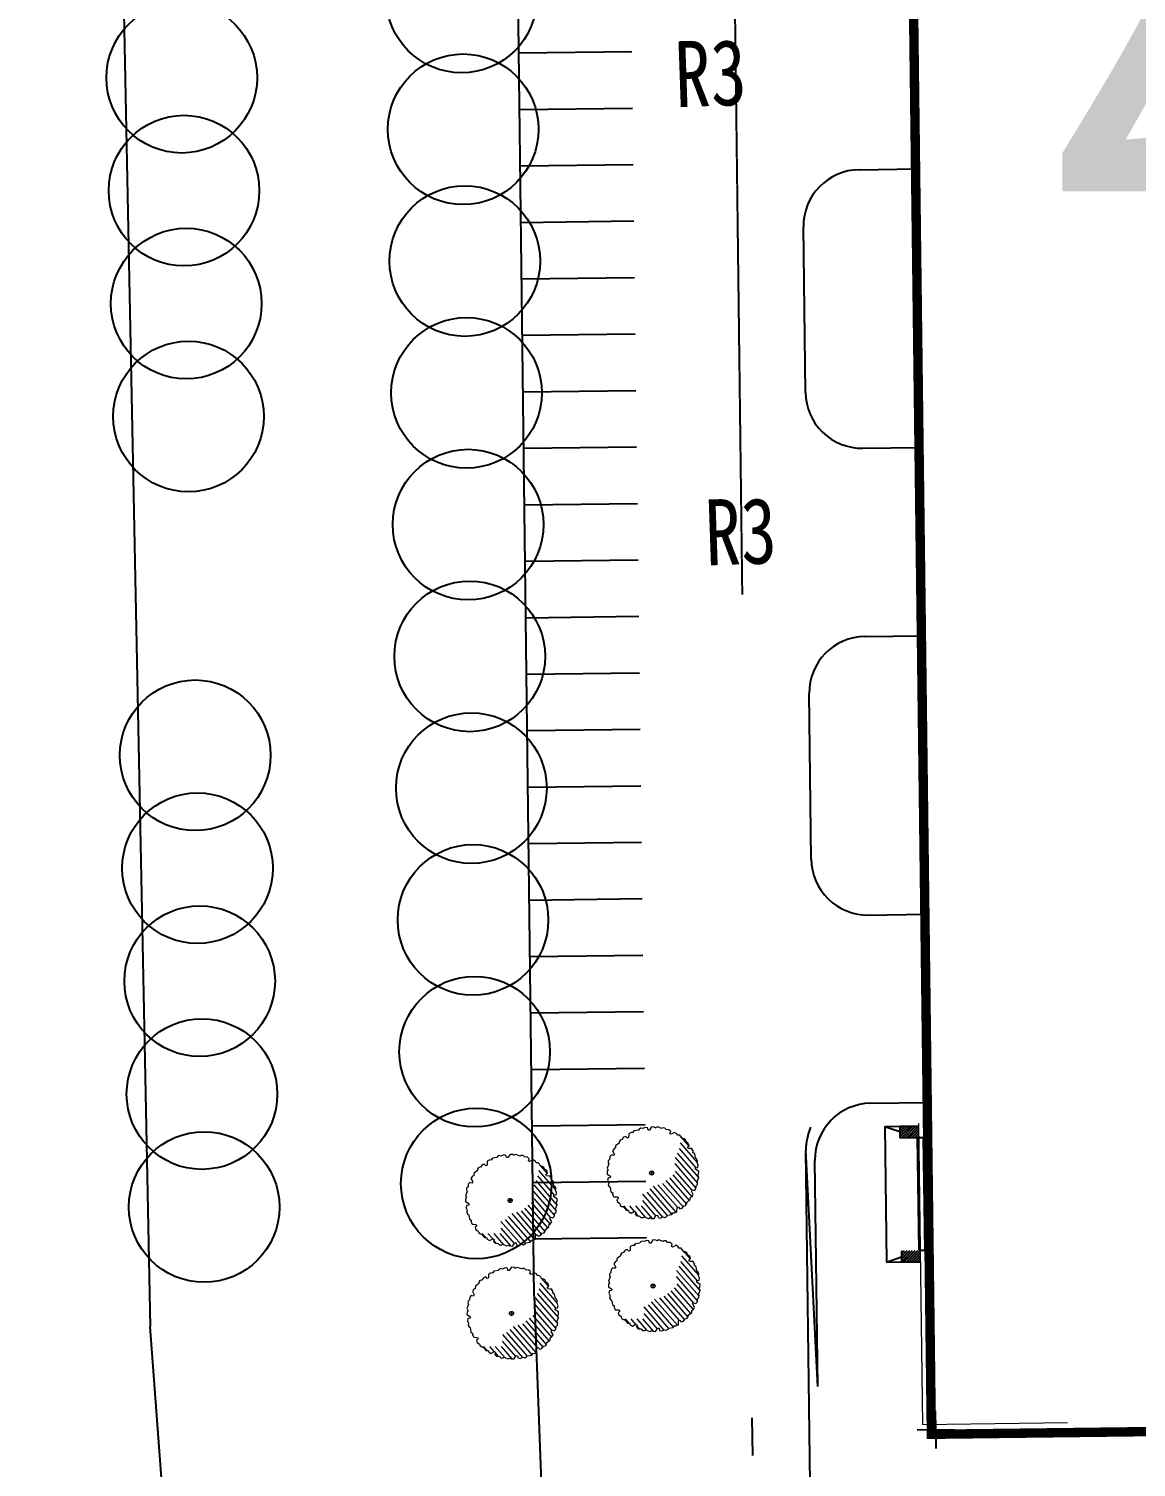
# Model space of a CAD drawing. Extents: x 60102 to 11003895, y 103457 to 3214550.
# Drawn here: x 9518463 to 9577273, y 2757064 to 2833474 of the extents above; entities that cross this region are included whole.
import ezdxf
from ezdxf.enums import TextEntityAlignment as Align

# ---------------------------------------------------------------- set-up
doc = ezdxf.new("R2010")
doc.units = 0
doc.header["$LTSCALE"] = 10
doc.linetypes.add('ACAD_ISO04W100', pattern=[30.5, 24, -3, 0.5, -3])
doc.linetypes.add('CENTER2', pattern=[1.125, 0.75, -0.125, 0.125, -0.125])
doc.layers.get('0').update_dxf_attribs({"linetype": 'CONTINUOUS', "lineweight": 0})
for name, color, linetype in [('01', 7, 'CONTINUOUS'), ('_ㄖ', 140, 'CONTINUOUS'), ('DIM_COOR', 3, 'CONTINUOUS'), ('GROUND', 2, 'CONTINUOUS'), ('jianzhulunkuox', 255, 'CONTINUOUS'), ('STAIR', 2, 'CONTINUOUS'), ('WALL', 255, 'CONTINUOUS'), ('ZW-景观', 9, 'CONTINUOUS'), ('ZW-景观-停车线', 8, 'CONTINUOUS'), ('ZW-树', 8, 'CONTINUOUS'), ('ZW-道路-中心线', 1, 'CENTER2'), ('ZW-道路-缘石', 7, 'CONTINUOUS'), ('本院设计厂区道路', 161, 'CONTINUOUS'), ('缘石半径', 7, 'CONTINUOUS')]:
    doc.layers.add(name, color=color, linetype=linetype)
doc.layers.add('建筑', color=43, linetype='CONTINUOUS', lineweight=0)
doc.styles.add('ST', font='', dxfattribs={"width": 0.8})
doc.styles.get("Standard").update_dxf_attribs({"font": 'isocp.shx', "width": 0.707, "height": 10, "bigfont": 'intecad.shx'})
doc.styles.get('ST').set_extended_font_data('SimSun')

# ---------------------------------------------------------------- blocks, each defined once
blk = doc.blocks.new('A')
at = {"layer": 'ZW-树', "linetype": 'Continuous'}
blk.add_circle((0, 0), 4, dxfattribs=at)

msp = doc.modelspace()

# ---------------------------------------------------------------- hatches: boundary and pattern name
at = {"layer": '_ㄖ', "linetype": 'Continuous'}
h = msp.add_hatch(dxfattribs=at)
h.set_pattern_fill('ANSI31', color=0, scale=800, angle=0.71089192, style=0)
h.set_pattern_definition([(45.710892, (13731003.67, 3477676.33), (-71.582549, 69.827922), [])])
h.paths.add_polyline_path([(9565718.176, 2775177.633), (9564718.253, 2775165.226), (9564725.697, 2774565.272), (9565725.62, 2774577.679)])
h.paths.add_polyline_path([(9565800.063, 2768578.141), (9565740.067, 2768577.397), (9565740.067, 2768577.449), (9564800.139, 2768565.786), (9564807.583, 2767965.832), (9565807.506, 2767978.239)])

# ---------------------------------------------------------------- linework, layer by layer
for p, q in [((9549866.557, 2774443.012, 0), (9549809.565, 2774349.891, 0)), ((9549965.511, 2774467.629, 0), (9549866.557, 2774443.012, 0)), ((9550052.404, 2774590.69, 0), (9549965.511, 2774467.629, 0)), ((9550169.809, 2774628.71, 0), (9550052.404, 2774590.69, 0)), ((9550248.799, 2774540.334, 0), (9550169.809, 2774628.71, 0)), ((9550319.328, 2774574.735, 0), (9550248.799, 2774540.334, 0)), ((9550327.306, 2774782.004, 0), (9550319.328, 2774574.735, 0)), ((9550456.711, 2774845.586, 0), (9550327.306, 2774782.004, 0)), ((9550546.316, 2774837.877, 0), (9550456.711, 2774845.586, 0)), ((9550597.428, 2774933.91, 0), (9550540.734, 2774846.538, 0)), ((9550835.872, 2774972.15, 0), (9550597.428, 2774933.91, 0)), ((9550870.891, 2775027.947, 0), (9550835.872, 2774972.15, 0)), ((9550966.808, 2775080.096, 0), (9550870.891, 2775027.947, 0)), ((9551064.812, 2775051.938, 0), (9550966.808, 2775080.096, 0)), ((9551201.594, 2775115.066, 0), (9551064.812, 2775051.938, 0)), ((9551322.28, 2775089.29, 0), (9551201.594, 2775115.066, 0)), ((9551346.5, 2774973.259, 0), (9551322.28, 2775089.29, 0)), ((9551424.78, 2774967.786, 0), (9551346.5, 2774973.259, 0)), ((9551535.325, 2775143.298, 0), (9551424.78, 2774967.786, 0)), ((9551679.183, 2775133.659, 0), (9551535.325, 2775143.298, 0)), ((9551752.929, 2775082.179, 0), (9551679.183, 2775133.659, 0)), ((9551845.209, 2775139.791, 0), (9551752.425, 2775092.471, 0)), ((9552070.829, 2775053.686, 0), (9551845.209, 2775139.791, 0)), ((9552129.054, 2775084.498, 0), (9552070.829, 2775053.686, 0)), ((9552238.195, 2775081.701, 0), (9552129.054, 2775084.498, 0)), ((9552308.991, 2775008.314, 0), (9552238.195, 2775081.701, 0)), ((9552459.011, 2774994.593, 0), (9552308.991, 2775008.314, 0)), ((9552550.64, 2774911.927, 0), (9552459.011, 2774994.593, 0)), ((9552513.6, 2774799.332, 0), (9552550.64, 2774911.927, 0)), ((9552578.655, 2774755.452, 0), (9552513.6, 2774799.332, 0)), ((9552762.146, 2774852.177, 0), (9552578.655, 2774755.452, 0)), ((9552881.911, 2774771.901, 0), (9552762.146, 2774852.177, 0)), ((9552920.037, 2774690.445, 0), (9552881.911, 2774771.901, 0)), ((9553028.76, 2774694.198, 0), (9552924.747, 2774699.61, 0)), ((9553181.1, 2774506.819, 0), (9553028.76, 2774694.198, 0)), ((9553103.177, 2774590.702, 0), (9553506.402, 2774126.855, 0)), ((9553246.93, 2774504.39, 0), (9553181.1, 2774506.819, 0)), ((9553340.051, 2774447.399, 0), (9553246.93, 2774504.39, 0)), ((9553364.668, 2774348.445, 0), (9553340.051, 2774447.399, 0)), ((9544018.445, 2773684.205, 0), (9543907.901, 2773508.694, 0)), ((9544162.304, 2773674.566, 0), (9544018.445, 2773684.205, 0)), ((9544328.33, 2773680.698, 0), (9544235.546, 2773633.379, 0)), ((9544553.95, 2773594.594, 0), (9544328.33, 2773680.698, 0)), ((9549542.055, 2773984.872, 0), (9549461.778, 2773865.106, 0)), ((9549461.778, 2773865.106, 0), (9549558.504, 2773681.616, 0)), ((9549558.504, 2773681.616, 0), (9549514.624, 2773616.56, 0)), ((9549623.511, 2774022.998, 0), (9549542.055, 2773984.872, 0)), ((9549619.758, 2774131.721, 0), (9549614.346, 2774027.708, 0)), ((9549807.137, 2774284.061, 0), (9549619.758, 2774131.721, 0)), ((9549809.565, 2774349.891, 0), (9549807.137, 2774284.061, 0)), ((9552903.557, 2773746.642, 0), (9554029.999, 2772450.849, 0)), ((9552997.029, 2773997.014, 0), (9553888.694, 2772971.296, 0)), ((9553050.103, 2774293.858, 0), (9553951.289, 2773257.187, 0)), ((9553487.729, 2774261.552, 0), (9553364.668, 2774348.445, 0)), ((9553437.374, 2774065.157, 0), (9553525.749, 2774144.147, 0)), ((9553471.774, 2773994.628, 0), (9553437.374, 2774065.157, 0)), ((9553679.044, 2773986.65, 0), (9553471.774, 2773994.628, 0)), ((9553525.749, 2774144.147, 0), (9553487.729, 2774261.552, 0)), ((9553626.526, 2773988.671, 0), (9553742.459, 2773855.31, 0)), ((9553742.625, 2773857.245, 0), (9553679.044, 2773986.65, 0)), ((9553734.916, 2773767.639, 0), (9553742.625, 2773857.245, 0)), ((9553830.949, 2773716.528, 0), (9553743.577, 2773773.221, 0)), ((9553869.19, 2773478.083, 0), (9553830.949, 2773716.528, 0)), ((9542349.678, 2772983.92, 0), (9542292.686, 2772890.799, 0)), ((9542448.631, 2773008.537, 0), (9542349.678, 2772983.92, 0)), ((9542535.525, 2773131.598, 0), (9542448.631, 2773008.537, 0)), ((9542652.93, 2773169.618, 0), (9542535.525, 2773131.598, 0)), ((9542731.92, 2773081.242, 0), (9542652.93, 2773169.618, 0)), ((9542802.448, 2773115.642, 0), (9542731.92, 2773081.242, 0)), ((9542810.427, 2773322.912, 0), (9542802.448, 2773115.642, 0)), ((9542939.831, 2773386.494, 0), (9542810.427, 2773322.912, 0)), ((9543029.437, 2773378.784, 0), (9542939.831, 2773386.494, 0)), ((9543080.549, 2773474.817, 0), (9543023.855, 2773387.445, 0)), ((9543318.993, 2773513.058, 0), (9543080.549, 2773474.817, 0)), ((9543354.012, 2773568.855, 0), (9543318.993, 2773513.058, 0)), ((9543449.929, 2773621.004, 0), (9543354.012, 2773568.855, 0)), ((9543547.933, 2773592.846, 0), (9543449.929, 2773621.004, 0)), ((9543684.715, 2773655.973, 0), (9543547.933, 2773592.846, 0)), ((9543805.401, 2773630.198, 0), (9543684.715, 2773655.973, 0)), ((9543829.621, 2773514.167, 0), (9543805.401, 2773630.198, 0)), ((9543907.901, 2773508.694, 0), (9543829.621, 2773514.167, 0)), ((9544236.05, 2773623.087, 0), (9544162.304, 2773674.566, 0)), ((9544612.175, 2773625.405, 0), (9544553.95, 2773594.594, 0)), ((9544721.316, 2773622.609, 0), (9544612.175, 2773625.405, 0)), ((9544792.111, 2773549.222, 0), (9544721.316, 2773622.609, 0)), ((9544942.132, 2773535.501, 0), (9544792.111, 2773549.222, 0)), ((9545033.761, 2773452.835, 0), (9544942.132, 2773535.501, 0)), ((9544996.72, 2773340.24, 0), (9545033.761, 2773452.835, 0)), ((9545061.776, 2773296.36, 0), (9544996.72, 2773340.24, 0)), ((9545245.266, 2773393.085, 0), (9545061.776, 2773296.36, 0)), ((9545365.032, 2773312.809, 0), (9545245.266, 2773393.085, 0)), ((9545403.158, 2773231.353, 0), (9545365.032, 2773312.809, 0)), ((9545511.881, 2773235.106, 0), (9545407.868, 2773240.518, 0)), ((9545664.221, 2773047.727, 0), (9545511.881, 2773235.106, 0)), ((9545586.297, 2773131.61, 0), (9545989.523, 2772667.763, 0)), ((9545730.051, 2773045.298, 0), (9545664.221, 2773047.727, 0)), ((9545823.172, 2772988.306, 0), (9545730.051, 2773045.298, 0)), ((9545847.789, 2772889.353, 0), (9545823.172, 2772988.306, 0)), ((9549260.27, 2773173.789, 0), (9549174.165, 2772948.17, 0)), ((9549174.165, 2772948.17, 0), (9549221.485, 2772855.386, 0)), ((9549232.254, 2773341.156, 0), (9549229.458, 2773232.015, 0)), ((9549229.458, 2773232.015, 0), (9549260.27, 2773173.789, 0)), ((9549305.642, 2773411.951, 0), (9549232.254, 2773341.156, 0)), ((9549319.363, 2773561.972, 0), (9549305.642, 2773411.951, 0)), ((9549402.029, 2773653.601, 0), (9549319.363, 2773561.972, 0)), ((9549514.624, 2773616.56, 0), (9549402.029, 2773653.601, 0)), ((9552764.81, 2773190.454, 0), (9553894.883, 2771890.485, 0)), ((9552792.417, 2773516.594, 0), (9553980.636, 2772149.737, 0)), ((9553864.825, 2772889.176, 0), (9553870.298, 2772967.456, 0)), ((9553924.986, 2773443.065, 0), (9553869.19, 2773478.083, 0)), ((9553870.298, 2772967.456, 0), (9553986.329, 2772991.675, 0)), ((9553977.135, 2773347.148, 0), (9553924.986, 2773443.065, 0)), ((9553948.977, 2773249.143, 0), (9553977.135, 2773347.148, 0)), ((9554012.105, 2773112.361, 0), (9553948.977, 2773249.143, 0)), ((9553986.329, 2772991.675, 0), (9554012.105, 2773112.361, 0)), ((9541885.149, 2772194.509, 0), (9541802.484, 2772102.879, 0)), ((9541997.745, 2772157.468, 0), (9541885.149, 2772194.509, 0)), ((9542025.176, 2772525.779, 0), (9541944.899, 2772406.014, 0)), ((9541944.899, 2772406.014, 0), (9542041.624, 2772222.524, 0)), ((9542041.624, 2772222.524, 0), (9541997.745, 2772157.468, 0)), ((9542106.632, 2772563.906, 0), (9542025.176, 2772525.779, 0)), ((9542102.879, 2772672.629, 0), (9542097.467, 2772568.616, 0)), ((9542290.258, 2772824.969, 0), (9542102.879, 2772672.629, 0)), ((9542292.686, 2772890.799, 0), (9542290.258, 2772824.969, 0)), ((9545386.678, 2772287.55, 0), (9546513.12, 2770991.757, 0)), ((9545480.15, 2772537.922, 0), (9546371.815, 2771512.203, 0)), ((9545533.224, 2772834.766, 0), (9546434.409, 2771798.095, 0)), ((9545970.85, 2772802.46, 0), (9545847.789, 2772889.353, 0)), ((9545920.495, 2772606.065, 0), (9546008.87, 2772685.055, 0)), ((9545954.895, 2772535.536, 0), (9545920.495, 2772606.065, 0)), ((9546162.165, 2772527.557, 0), (9545954.895, 2772535.536, 0)), ((9546008.87, 2772685.055, 0), (9545970.85, 2772802.46, 0)), ((9546109.647, 2772529.579, 0), (9546225.579, 2772396.218, 0)), ((9546225.746, 2772398.153, 0), (9546162.165, 2772527.557, 0)), ((9546218.037, 2772308.547, 0), (9546225.746, 2772398.153, 0)), ((9546314.07, 2772257.436, 0), (9546226.698, 2772314.129, 0)), ((9546352.311, 2772018.991, 0), (9546314.07, 2772257.436, 0)), ((9549180.297, 2772782.143, 0), (9549170.658, 2772638.285, 0)), ((9549170.658, 2772638.285, 0), (9549346.17, 2772527.74, 0)), ((9549231.777, 2772855.89, 0), (9549180.297, 2772782.143, 0)), ((9549224.666, 2772425.241, 0), (9549198.89, 2772304.555, 0)), ((9549198.89, 2772304.555, 0), (9549262.018, 2772167.773, 0)), ((9549340.697, 2772449.461, 0), (9549224.666, 2772425.241, 0)), ((9549262.018, 2772167.773, 0), (9549233.86, 2772069.769, 0)), ((9549346.17, 2772527.74, 0), (9549340.697, 2772449.461, 0)), ((9551650.028, 2772684.894, 0), (9551431.814, 2772700.151, 0)), ((9551548.549, 2772801.63, 0), (9551533.293, 2772583.415, 0)), ((9552301.641, 2772291.669, 0), (9553386.888, 2771043.265, 0)), ((9552483.193, 2772440.719, 0), (9553530.573, 2771235.875, 0)), ((9552664.745, 2772589.769, 0), (9553669.908, 2771433.489, 0)), ((9552794.032, 2772798.942, 0), (9553681.402, 2771778.164, 0)), ((9554040.337, 2772778.631, 0), (9553864.825, 2772889.176, 0)), ((9553950.725, 2772243.127, 0), (9554036.83, 2772468.747, 0)), ((9553981.537, 2772184.902, 0), (9553950.725, 2772243.127, 0)), ((9553978.741, 2772075.761, 0), (9553981.537, 2772184.902, 0)), ((9553979.218, 2772561.027, 0), (9554030.698, 2772634.773, 0)), ((9554036.83, 2772468.747, 0), (9553989.51, 2772561.531, 0)), ((9554030.698, 2772634.773, 0), (9554040.337, 2772778.631, 0)), ((9541743.391, 2771714.697, 0), (9541657.286, 2771489.078, 0)), ((9541657.286, 2771489.078, 0), (9541704.606, 2771396.294, 0)), ((9541714.898, 2771396.798, 0), (9541663.418, 2771323.051, 0)), ((9541715.375, 2771882.064, 0), (9541712.579, 2771772.923, 0)), ((9541712.579, 2771772.923, 0), (9541743.391, 2771714.697, 0)), ((9541788.763, 2771952.859, 0), (9541715.375, 2771882.064, 0)), ((9541802.484, 2772102.879, 0), (9541788.763, 2771952.859, 0)), ((9545247.931, 2771731.362, 0), (9546378.004, 2770431.393, 0)), ((9545275.538, 2772057.502, 0), (9546463.757, 2770690.645, 0)), ((9546347.946, 2771430.084, 0), (9546353.419, 2771508.364, 0)), ((9546523.458, 2771319.539, 0), (9546347.946, 2771430.084, 0)), ((9546408.107, 2771983.973, 0), (9546352.311, 2772018.991, 0)), ((9546353.419, 2771508.364, 0), (9546469.45, 2771532.583, 0)), ((9546460.256, 2771888.056, 0), (9546408.107, 2771983.973, 0)), ((9546432.098, 2771790.051, 0), (9546460.256, 2771888.056, 0)), ((9546495.226, 2771653.269, 0), (9546432.098, 2771790.051, 0)), ((9546469.45, 2771532.583, 0), (9546495.226, 2771653.269, 0)), ((9549233.86, 2772069.769, 0), (9549286.009, 2771973.852, 0)), ((9549286.009, 2771973.852, 0), (9549341.805, 2771938.833, 0)), ((9549341.805, 2771938.833, 0), (9549380.046, 2771700.388, 0)), ((9549380.046, 2771700.388, 0), (9549467.418, 2771643.695, 0)), ((9549476.079, 2771649.277, 0), (9549468.37, 2771559.671, 0)), ((9549468.37, 2771559.671, 0), (9549531.951, 2771430.267, 0)), ((9549531.951, 2771430.267, 0), (9549739.221, 2771422.288, 0)), ((9549739.221, 2771422.288, 0), (9549773.621, 2771351.76, 0)), ((9551055.908, 2771577.305, 0), (9552120.212, 2770352.992, 0)), ((9551276.055, 2771681.957, 0), (9552365.241, 2770429.022, 0)), ((9551445.392, 2771845.059, 0), (9552620.349, 2770493.458, 0)), ((9551623.788, 2771997.74, 0), (9552831.006, 2770609.027, 0)), ((9551873.918, 2772067.902, 0), (9552925.219, 2770858.547, 0)), ((9552120.088, 2772142.619, 0), (9553206.032, 2770893.414, 0)), ((9553587.484, 2771393.919, 0), (9553668.94, 2771432.045, 0)), ((9553591.237, 2771285.196, 0), (9553596.649, 2771389.209, 0)), ((9553652.492, 2771735.301, 0), (9553696.371, 2771800.356, 0)), ((9553749.217, 2771551.81, 0), (9553652.492, 2771735.301, 0)), ((9553668.94, 2771432.045, 0), (9553749.217, 2771551.81, 0)), ((9553696.371, 2771800.356, 0), (9553808.967, 2771763.316, 0)), ((9553808.967, 2771763.316, 0), (9553891.632, 2771854.945, 0)), ((9553891.632, 2771854.945, 0), (9553905.353, 2772004.965, 0)), ((9553905.353, 2772004.965, 0), (9553978.741, 2772075.761, 0)), ((9541663.418, 2771323.051, 0), (9541653.779, 2771179.193, 0)), ((9541653.779, 2771179.193, 0), (9541829.291, 2771068.648, 0)), ((9541707.787, 2770966.149, 0), (9541682.011, 2770845.463, 0)), ((9541682.011, 2770845.463, 0), (9541745.139, 2770708.681, 0)), ((9541823.818, 2770990.369, 0), (9541707.787, 2770966.149, 0)), ((9541745.139, 2770708.681, 0), (9541716.981, 2770610.677, 0)), ((9541829.291, 2771068.648, 0), (9541823.818, 2770990.369, 0)), ((9544133.149, 2771225.802, 0), (9543914.935, 2771241.059, 0)), ((9544031.67, 2771342.538, 0), (9544016.414, 2771124.323, 0)), ((9544603.209, 2770683.527, 0), (9545689.153, 2769434.322, 0)), ((9544784.761, 2770832.577, 0), (9545870.009, 2769584.173, 0)), ((9544966.314, 2770981.627, 0), (9546013.693, 2769776.783, 0)), ((9545147.866, 2771130.677, 0), (9546153.029, 2769974.397, 0)), ((9545277.153, 2771339.85, 0), (9546164.523, 2770319.072, 0)), ((9546433.846, 2770784.035, 0), (9546519.951, 2771009.655, 0)), ((9546464.658, 2770725.81, 0), (9546433.846, 2770784.035, 0)), ((9546461.862, 2770616.669, 0), (9546464.658, 2770725.81, 0)), ((9546462.339, 2771101.935, 0), (9546513.819, 2771175.681, 0)), ((9546519.951, 2771009.655, 0), (9546472.631, 2771102.439, 0)), ((9546513.819, 2771175.681, 0), (9546523.458, 2771319.539, 0)), ((9549773.621, 2771351.76, 0), (9549685.246, 2771272.769, 0)), ((9549685.246, 2771272.769, 0), (9549723.266, 2771155.364, 0)), ((9549723.266, 2771155.364, 0), (9549846.327, 2771068.471, 0)), ((9549846.327, 2771068.471, 0), (9549870.944, 2770969.518, 0)), ((9549870.944, 2770969.518, 0), (9549964.065, 2770912.526, 0)), ((9549964.065, 2770912.526, 0), (9550029.895, 2770910.097, 0)), ((9550029.895, 2770910.097, 0), (9550182.235, 2770722.719, 0)), ((9550053.433, 2770941.007, 0), (9550246.081, 2770719.397, 0)), ((9550182.235, 2770722.719, 0), (9550286.248, 2770717.307, 0)), ((9550290.958, 2770726.471, 0), (9550329.084, 2770645.016, 0)), ((9550329.084, 2770645.016, 0), (9550448.85, 2770564.739, 0)), ((9550364.585, 2770940.974, 0), (9550615.35, 2770652.508, 0)), ((9550448.85, 2770564.739, 0), (9550632.34, 2770661.464, 0)), ((9550632.34, 2770661.464, 0), (9550697.396, 2770617.585, 0)), ((9550675.737, 2770940.94, 0), (9551196.699, 2770341.656, 0)), ((9550986.888, 2770940.907, 0), (9551560.243, 2770281.353, 0)), ((9551051.03, 2771225.019, 0), (9551760.713, 2770408.641, 0)), ((9552754.284, 2770571.331, 0), (9552883.689, 2770634.912, 0)), ((9552883.689, 2770634.912, 0), (9552891.668, 2770842.182, 0)), ((9552891.668, 2770842.182, 0), (9552962.196, 2770876.582, 0)), ((9552962.196, 2770876.582, 0), (9553041.186, 2770788.206, 0)), ((9553041.186, 2770788.206, 0), (9553158.591, 2770826.227, 0)), ((9553158.591, 2770826.227, 0), (9553245.485, 2770949.288, 0)), ((9553245.485, 2770949.288, 0), (9553344.438, 2770973.905, 0)), ((9553344.438, 2770973.905, 0), (9553401.43, 2771067.025, 0)), ((9553401.43, 2771067.025, 0), (9553403.858, 2771132.856, 0)), ((9553403.858, 2771132.856, 0), (9553591.237, 2771285.196, 0)), ((9541716.981, 2770610.677, 0), (9541769.13, 2770514.76, 0)), ((9541769.13, 2770514.76, 0), (9541824.926, 2770479.741, 0)), ((9541824.926, 2770479.741, 0), (9541863.167, 2770241.296, 0)), ((9541863.167, 2770241.296, 0), (9541950.539, 2770184.603, 0)), ((9541959.2, 2770190.185, 0), (9541951.491, 2770100.579, 0)), ((9541951.491, 2770100.579, 0), (9542015.072, 2769971.175, 0)), ((9542015.072, 2769971.175, 0), (9542222.342, 2769963.196, 0)), ((9542256.742, 2769892.668, 0), (9542168.367, 2769813.677, 0)), ((9542222.342, 2769963.196, 0), (9542256.742, 2769892.668, 0)), ((9543539.029, 2770118.213, 0), (9544603.333, 2768893.9, 0)), ((9543759.176, 2770222.865, 0), (9544848.362, 2768969.93, 0)), ((9543928.513, 2770385.967, 0), (9545103.47, 2769034.366, 0)), ((9544106.909, 2770538.647, 0), (9545314.127, 2769149.935, 0)), ((9544357.039, 2770608.81, 0), (9545408.34, 2769399.455, 0)), ((9546070.605, 2769934.826, 0), (9546152.061, 2769972.953, 0)), ((9546074.358, 2769826.104, 0), (9546079.77, 2769930.117, 0)), ((9546135.612, 2770276.209, 0), (9546179.492, 2770341.264, 0)), ((9546232.338, 2770092.718, 0), (9546135.612, 2770276.209, 0)), ((9546152.061, 2769972.953, 0), (9546232.338, 2770092.718, 0)), ((9546179.492, 2770341.264, 0), (9546292.087, 2770304.224, 0)), ((9546292.087, 2770304.224, 0), (9546374.753, 2770395.853, 0)), ((9546374.753, 2770395.853, 0), (9546388.474, 2770545.873, 0)), ((9546388.474, 2770545.873, 0), (9546461.862, 2770616.669, 0)), ((9550697.396, 2770617.585, 0), (9550660.355, 2770504.989, 0)), ((9550660.355, 2770504.989, 0), (9550751.984, 2770422.324, 0)), ((9550683.206, 2770574.451, 0), (9550820.934, 2770416.018, 0)), ((9550751.984, 2770422.324, 0), (9550902.005, 2770408.603, 0)), ((9550902.005, 2770408.603, 0), (9550972.8, 2770335.215, 0)), ((9550972.8, 2770335.215, 0), (9551081.941, 2770332.419, 0)), ((9551081.941, 2770332.419, 0), (9551140.166, 2770363.231, 0)), ((9551140.166, 2770363.231, 0), (9551365.786, 2770277.126, 0)), ((9551365.786, 2770277.126, 0), (9551458.57, 2770324.446, 0)), ((9551458.066, 2770334.737, 0), (9551531.812, 2770283.258, 0)), ((9551531.812, 2770283.258, 0), (9551675.671, 2770273.619, 0)), ((9551675.671, 2770273.619, 0), (9551786.215, 2770449.131, 0)), ((9551786.215, 2770449.131, 0), (9551864.495, 2770443.658, 0)), ((9551864.495, 2770443.658, 0), (9551888.715, 2770327.627, 0)), ((9551888.715, 2770327.627, 0), (9552009.401, 2770301.851, 0)), ((9552009.401, 2770301.851, 0), (9552146.183, 2770364.978, 0)), ((9552146.183, 2770364.978, 0), (9552244.187, 2770336.821, 0)), ((9552244.187, 2770336.821, 0), (9552340.104, 2770388.97, 0)), ((9552340.104, 2770388.97, 0), (9552375.123, 2770444.766, 0)), ((9552375.123, 2770444.766, 0), (9552613.567, 2770483.007, 0)), ((9552613.567, 2770483.007, 0), (9552670.261, 2770570.379, 0)), ((9552664.679, 2770579.04, 0), (9552754.284, 2770571.331, 0)), ((9542168.367, 2769813.677, 0), (9542206.387, 2769696.272, 0)), ((9542206.387, 2769696.272, 0), (9542329.448, 2769609.379, 0)), ((9542329.448, 2769609.379, 0), (9542354.065, 2769510.426, 0)), ((9542354.065, 2769510.426, 0), (9542447.186, 2769453.434, 0)), ((9542447.186, 2769453.434, 0), (9542513.016, 2769451.005, 0)), ((9542513.016, 2769451.005, 0), (9542665.356, 2769263.627, 0)), ((9542536.554, 2769481.915, 0), (9542729.202, 2769260.305, 0)), ((9542665.356, 2769263.627, 0), (9542769.369, 2769258.215, 0)), ((9542774.079, 2769267.379, 0), (9542812.205, 2769185.924, 0)), ((9542812.205, 2769185.924, 0), (9542931.97, 2769105.647, 0)), ((9542847.706, 2769481.882, 0), (9543098.471, 2769193.416, 0)), ((9542931.97, 2769105.647, 0), (9543115.461, 2769202.372, 0)), ((9543115.461, 2769202.372, 0), (9543180.516, 2769158.493, 0)), ((9543180.516, 2769158.493, 0), (9543143.476, 2769045.897, 0)), ((9543158.858, 2769481.848, 0), (9543679.82, 2768882.564, 0)), ((9543166.327, 2769115.359, 0), (9543304.054, 2768956.925, 0)), ((9543470.009, 2769481.815, 0), (9544043.364, 2768822.261, 0)), ((9543534.151, 2769765.927, 0), (9544243.834, 2768949.549, 0)), ((9545096.688, 2769023.915, 0), (9545153.382, 2769111.287, 0)), ((9545147.8, 2769119.948, 0), (9545237.405, 2769112.239, 0)), ((9545237.405, 2769112.239, 0), (9545366.81, 2769175.82, 0)), ((9545366.81, 2769175.82, 0), (9545374.788, 2769383.09, 0)), ((9545374.788, 2769383.09, 0), (9545445.317, 2769417.49, 0)), ((9545445.317, 2769417.49, 0), (9545524.307, 2769329.114, 0)), ((9545524.307, 2769329.114, 0), (9545641.712, 2769367.135, 0)), ((9545641.712, 2769367.135, 0), (9545728.605, 2769490.196, 0)), ((9545728.605, 2769490.196, 0), (9545827.559, 2769514.813, 0)), ((9545827.559, 2769514.813, 0), (9545884.551, 2769607.933, 0)), ((9545884.551, 2769607.933, 0), (9545886.979, 2769673.764, 0)), ((9545886.979, 2769673.764, 0), (9546074.358, 2769826.104, 0)), ((9551276.037, 2769115.527, 0), (9551139.255, 2769052.4, 0)), ((9551396.723, 2769089.751, 0), (9551276.037, 2769115.527, 0)), ((9551609.767, 2769143.759, 0), (9551499.222, 2768968.248, 0)), ((9551753.625, 2769134.12, 0), (9551609.767, 2769143.759, 0)), ((9551827.371, 2769082.641, 0), (9551753.625, 2769134.12, 0)), ((9551919.652, 2769140.252, 0), (9551826.868, 2769092.933, 0)), ((9552145.271, 2769054.148, 0), (9551919.652, 2769140.252, 0)), ((9543143.476, 2769045.897, 0), (9543235.105, 2768963.232, 0)), ((9543235.105, 2768963.232, 0), (9543385.125, 2768949.511, 0)), ((9543385.125, 2768949.511, 0), (9543455.921, 2768876.123, 0)), ((9543455.921, 2768876.123, 0), (9543565.062, 2768873.327, 0)), ((9543565.062, 2768873.327, 0), (9543623.287, 2768904.139, 0)), ((9543623.287, 2768904.139, 0), (9543848.907, 2768818.034, 0)), ((9543848.907, 2768818.034, 0), (9543941.691, 2768865.354, 0)), ((9543941.187, 2768875.645, 0), (9544014.933, 2768824.166, 0)), ((9544014.933, 2768824.166, 0), (9544158.791, 2768814.527, 0)), ((9544158.791, 2768814.527, 0), (9544269.336, 2768990.039, 0)), ((9544269.336, 2768990.039, 0), (9544347.616, 2768984.566, 0)), ((9544347.616, 2768984.566, 0), (9544371.836, 2768868.535, 0)), ((9544371.836, 2768868.535, 0), (9544492.521, 2768842.759, 0)), ((9544492.521, 2768842.759, 0), (9544629.304, 2768905.886, 0)), ((9544629.304, 2768905.886, 0), (9544727.308, 2768877.729, 0)), ((9544727.308, 2768877.729, 0), (9544823.225, 2768929.878, 0)), ((9544823.225, 2768929.878, 0), (9544858.244, 2768985.674, 0)), ((9544858.244, 2768985.674, 0), (9545096.688, 2769023.915, 0)), ((9549884.008, 2768350.353, 0), (9549881.579, 2768284.522, 0)), ((9549941, 2768443.474, 0), (9549884.008, 2768350.353, 0)), ((9550039.953, 2768468.091, 0), (9549941, 2768443.474, 0)), ((9550126.846, 2768591.152, 0), (9550039.953, 2768468.091, 0)), ((9550244.251, 2768629.172, 0), (9550126.846, 2768591.152, 0)), ((9550323.241, 2768540.796, 0), (9550244.251, 2768629.172, 0)), ((9550393.77, 2768575.196, 0), (9550323.241, 2768540.796, 0)), ((9550401.749, 2768782.466, 0), (9550393.77, 2768575.196, 0)), ((9550531.153, 2768846.048, 0), (9550401.749, 2768782.466, 0)), ((9550620.759, 2768838.338, 0), (9550531.153, 2768846.048, 0)), ((9550671.87, 2768934.371, 0), (9550615.177, 2768846.999, 0)), ((9550910.315, 2768972.612, 0), (9550671.87, 2768934.371, 0)), ((9550945.334, 2769028.409, 0), (9550910.315, 2768972.612, 0)), ((9551041.25, 2769080.558, 0), (9550945.334, 2769028.409, 0)), ((9551139.255, 2769052.4, 0), (9551041.25, 2769080.558, 0)), ((9551420.943, 2768973.721, 0), (9551396.723, 2769089.751, 0)), ((9551499.222, 2768968.248, 0), (9551420.943, 2768973.721, 0)), ((9552203.497, 2769084.959, 0), (9552145.271, 2769054.148, 0)), ((9552312.637, 2769082.163, 0), (9552203.497, 2769084.959, 0)), ((9552383.433, 2769008.776, 0), (9552312.637, 2769082.163, 0)), ((9552533.453, 2768995.055, 0), (9552383.433, 2769008.776, 0)), ((9552625.083, 2768912.389, 0), (9552533.453, 2768995.055, 0)), ((9552588.042, 2768799.794, 0), (9552625.083, 2768912.389, 0)), ((9552653.098, 2768755.914, 0), (9552588.042, 2768799.794, 0)), ((9552836.588, 2768852.639, 0), (9552653.098, 2768755.914, 0)), ((9552956.353, 2768772.363, 0), (9552836.588, 2768852.639, 0)), ((9552994.48, 2768690.907, 0), (9552956.353, 2768772.363, 0)), ((9553103.202, 2768694.66, 0), (9552999.189, 2768700.072, 0)), ((9553255.542, 2768507.281, 0), (9553103.202, 2768694.66, 0)), ((9553177.619, 2768591.164, 0), (9553580.845, 2768127.317, 0)), ((9553321.373, 2768504.852, 0), (9553255.542, 2768507.281, 0)), ((9553414.494, 2768447.86, 0), (9553321.373, 2768504.852, 0)), ((9553439.111, 2768348.907, 0), (9553414.494, 2768447.86, 0)), ((9553562.172, 2768262.014, 0), (9553439.111, 2768348.907, 0)), ((9543428.455, 2767569.317, 0), (9543393.436, 2767513.52, 0)), ((9543524.371, 2767621.466, 0), (9543428.455, 2767569.317, 0)), ((9543622.376, 2767593.308, 0), (9543524.371, 2767621.466, 0)), ((9543759.158, 2767656.435, 0), (9543622.376, 2767593.308, 0)), ((9543879.844, 2767630.659, 0), (9543759.158, 2767656.435, 0)), ((9543904.064, 2767514.629, 0), (9543879.844, 2767630.659, 0)), ((9544092.888, 2767684.667, 0), (9543982.343, 2767509.156, 0)), ((9544236.746, 2767675.028, 0), (9544092.888, 2767684.667, 0)), ((9544310.492, 2767623.549, 0), (9544236.746, 2767675.028, 0)), ((9544402.772, 2767681.16, 0), (9544309.989, 2767633.841, 0)), ((9544628.392, 2767595.055, 0), (9544402.772, 2767681.16, 0)), ((9544686.617, 2767625.867, 0), (9544628.392, 2767595.055, 0)), ((9544795.758, 2767623.071, 0), (9544686.617, 2767625.867, 0)), ((9544866.554, 2767549.684, 0), (9544795.758, 2767623.071, 0)), ((9549476.471, 2767654.063, 0), (9549393.806, 2767562.433, 0)), ((9549589.067, 2767617.022, 0), (9549476.471, 2767654.063, 0)), ((9549616.498, 2767985.333, 0), (9549536.221, 2767865.568, 0)), ((9549536.221, 2767865.568, 0), (9549632.946, 2767682.078, 0)), ((9549632.946, 2767682.078, 0), (9549589.067, 2767617.022, 0)), ((9549697.953, 2768023.46, 0), (9549616.498, 2767985.333, 0)), ((9549694.2, 2768132.182, 0), (9549688.789, 2768028.169, 0)), ((9549881.579, 2768284.522, 0), (9549694.2, 2768132.182, 0)), ((9552978, 2767747.103, 0), (9554104.442, 2766451.311, 0)), ((9553071.472, 2767997.476, 0), (9553963.136, 2766971.757, 0)), ((9553124.545, 2768294.32, 0), (9554025.731, 2767257.649, 0)), ((9553511.816, 2768065.619, 0), (9553600.192, 2768144.609, 0)), ((9553546.216, 2767995.09, 0), (9553511.816, 2768065.619, 0)), ((9553753.486, 2767987.111, 0), (9553546.216, 2767995.09, 0)), ((9553600.192, 2768144.609, 0), (9553562.172, 2768262.014, 0)), ((9553700.969, 2767989.133, 0), (9553816.901, 2767855.772, 0)), ((9553817.068, 2767857.707, 0), (9553753.486, 2767987.111, 0)), ((9553809.358, 2767768.101, 0), (9553817.068, 2767857.707, 0)), ((9553905.391, 2767716.99, 0), (9553818.019, 2767773.683, 0)), ((9553943.632, 2767478.545, 0), (9553905.391, 2767716.99, 0)), ((9542364.7, 2766825.43, 0), (9542177.321, 2766673.09, 0)), ((9542367.129, 2766891.261, 0), (9542364.7, 2766825.43, 0)), ((9542424.121, 2766984.382, 0), (9542367.129, 2766891.261, 0)), ((9542523.074, 2767008.999, 0), (9542424.121, 2766984.382, 0)), ((9542609.967, 2767132.059, 0), (9542523.074, 2767008.999, 0)), ((9542727.372, 2767170.08, 0), (9542609.967, 2767132.059, 0)), ((9542806.362, 2767081.704, 0), (9542727.372, 2767170.08, 0)), ((9542876.891, 2767116.104, 0), (9542806.362, 2767081.704, 0)), ((9542884.87, 2767323.374, 0), (9542876.891, 2767116.104, 0)), ((9543014.274, 2767386.956, 0), (9542884.87, 2767323.374, 0)), ((9543103.88, 2767379.246, 0), (9543014.274, 2767386.956, 0)), ((9543154.991, 2767475.279, 0), (9543098.298, 2767387.907, 0)), ((9543393.436, 2767513.52, 0), (9543154.991, 2767475.279, 0)), ((9543982.343, 2767509.156, 0), (9543904.064, 2767514.629, 0)), ((9545016.574, 2767535.963, 0), (9544866.554, 2767549.684, 0)), ((9545108.203, 2767453.297, 0), (9545016.574, 2767535.963, 0)), ((9545071.163, 2767340.702, 0), (9545108.203, 2767453.297, 0)), ((9545136.219, 2767296.822, 0), (9545071.163, 2767340.702, 0)), ((9545319.709, 2767393.547, 0), (9545136.219, 2767296.822, 0)), ((9545439.474, 2767313.27, 0), (9545319.709, 2767393.547, 0)), ((9545477.601, 2767231.815, 0), (9545439.474, 2767313.27, 0)), ((9545586.323, 2767235.568, 0), (9545482.31, 2767240.98, 0)), ((9545738.663, 2767048.189, 0), (9545586.323, 2767235.568, 0)), ((9545607.666, 2766835.228, 0), (9546508.852, 2765798.557, 0)), ((9545660.74, 2767132.072, 0), (9546063.966, 2766668.225, 0)), ((9545804.494, 2767045.76, 0), (9545738.663, 2767048.189, 0)), ((9545897.614, 2766988.768, 0), (9545804.494, 2767045.76, 0)), ((9545922.232, 2766889.815, 0), (9545897.614, 2766988.768, 0)), ((9546045.292, 2766802.922, 0), (9545922.232, 2766889.815, 0)), ((9546083.313, 2766685.517, 0), (9546045.292, 2766802.922, 0)), ((9549334.713, 2767174.251, 0), (9549248.608, 2766948.632, 0)), ((9549248.608, 2766948.632, 0), (9549295.928, 2766855.848, 0)), ((9549306.219, 2766856.352, 0), (9549254.74, 2766782.605, 0)), ((9549306.697, 2767341.617, 0), (9549303.901, 2767232.477, 0)), ((9549303.901, 2767232.477, 0), (9549334.713, 2767174.251, 0)), ((9549380.084, 2767412.413, 0), (9549306.697, 2767341.617, 0)), ((9549393.806, 2767562.433, 0), (9549380.084, 2767412.413, 0)), ((9551622.992, 2766802.091, 0), (9551607.735, 2766583.877, 0)), ((9552839.253, 2767190.916, 0), (9553969.325, 2765890.947, 0)), ((9552866.859, 2767517.056, 0), (9554055.078, 2766150.199, 0)), ((9552868.474, 2766799.404, 0), (9553755.845, 2765778.625, 0)), ((9553939.268, 2766889.638, 0), (9553944.741, 2766967.918, 0)), ((9554114.779, 2766779.093, 0), (9553939.268, 2766889.638, 0)), ((9553999.429, 2767443.527, 0), (9553943.632, 2767478.545, 0)), ((9553944.741, 2766967.918, 0), (9554060.771, 2766992.137, 0)), ((9554051.578, 2767347.61, 0), (9553999.429, 2767443.527, 0)), ((9554023.42, 2767249.605, 0), (9554051.578, 2767347.61, 0)), ((9554086.547, 2767112.823, 0), (9554023.42, 2767249.605, 0)), ((9554060.771, 2766992.137, 0), (9554086.547, 2767112.823, 0)), ((9541876.926, 2766103.341, 0), (9541863.205, 2765953.321, 0)), ((9541959.592, 2766194.97, 0), (9541876.926, 2766103.341, 0)), ((9542072.187, 2766157.93, 0), (9541959.592, 2766194.97, 0)), ((9542099.618, 2766526.241, 0), (9542019.342, 2766406.476, 0)), ((9542019.342, 2766406.476, 0), (9542116.067, 2766222.986, 0)), ((9542116.067, 2766222.986, 0), (9542072.187, 2766157.93, 0)), ((9542181.074, 2766564.368, 0), (9542099.618, 2766526.241, 0)), ((9542177.321, 2766673.09, 0), (9542171.909, 2766569.077, 0)), ((9545349.98, 2766057.964, 0), (9546538.199, 2764691.106, 0)), ((9545461.12, 2766288.011, 0), (9546587.563, 2764992.219, 0)), ((9545554.593, 2766538.383, 0), (9546446.257, 2765512.665, 0)), ((9545994.937, 2766606.527, 0), (9546083.313, 2766685.517, 0)), ((9546029.337, 2766535.998, 0), (9545994.937, 2766606.527, 0)), ((9546236.607, 2766528.019, 0), (9546029.337, 2766535.998, 0)), ((9546184.09, 2766530.041, 0), (9546300.022, 2766396.679, 0)), ((9546300.189, 2766398.615, 0), (9546236.607, 2766528.019, 0)), ((9546292.479, 2766309.009, 0), (9546300.189, 2766398.615, 0)), ((9546388.512, 2766257.898, 0), (9546301.14, 2766314.591, 0)), ((9546426.753, 2766019.453, 0), (9546388.512, 2766257.898, 0)), ((9549254.74, 2766782.605, 0), (9549245.101, 2766638.747, 0)), ((9549245.101, 2766638.747, 0), (9549420.612, 2766528.202, 0)), ((9549299.109, 2766425.703, 0), (9549273.333, 2766305.017, 0)), ((9549273.333, 2766305.017, 0), (9549336.46, 2766168.235, 0)), ((9549415.14, 2766449.923, 0), (9549299.109, 2766425.703, 0)), ((9549336.46, 2766168.235, 0), (9549308.303, 2766070.23, 0)), ((9549308.303, 2766070.23, 0), (9549360.451, 2765974.314, 0)), ((9549420.612, 2766528.202, 0), (9549415.14, 2766449.923, 0)), ((9551724.471, 2766685.356, 0), (9551506.256, 2766700.613, 0)), ((9551948.36, 2766068.364, 0), (9552999.662, 2764859.009, 0)), ((9552194.531, 2766143.081, 0), (9553280.475, 2764893.876, 0)), ((9552376.083, 2766292.131, 0), (9553461.33, 2765043.727, 0)), ((9552557.635, 2766441.181, 0), (9553605.015, 2765236.337, 0)), ((9552739.187, 2766590.231, 0), (9553744.35, 2765433.951, 0)), ((9553979.796, 2766005.427, 0), (9554053.183, 2766076.223, 0)), ((9554025.167, 2766243.589, 0), (9554111.272, 2766469.209, 0)), ((9554055.979, 2766185.364, 0), (9554025.167, 2766243.589, 0)), ((9554053.183, 2766076.223, 0), (9554055.979, 2766185.364, 0)), ((9554053.661, 2766561.489, 0), (9554105.14, 2766635.235, 0)), ((9554111.272, 2766469.209, 0), (9554063.953, 2766561.992, 0)), ((9554105.14, 2766635.235, 0), (9554114.779, 2766779.093, 0)), ((9541737.861, 2765323.513, 0), (9541728.222, 2765179.655, 0)), ((9541817.834, 2765715.159, 0), (9541731.729, 2765489.54, 0)), ((9541731.729, 2765489.54, 0), (9541779.048, 2765396.756, 0)), ((9541789.34, 2765397.259, 0), (9541737.861, 2765323.513, 0)), ((9541789.818, 2765882.525, 0), (9541787.022, 2765773.385, 0)), ((9541787.022, 2765773.385, 0), (9541817.834, 2765715.159, 0)), ((9541863.205, 2765953.321, 0), (9541789.818, 2765882.525, 0)), ((9544106.113, 2765342.999, 0), (9544090.856, 2765124.785, 0)), ((9545322.373, 2765731.824, 0), (9546452.446, 2764431.855, 0)), ((9545351.595, 2765340.312, 0), (9546238.966, 2764319.533, 0)), ((9546422.389, 2765430.546, 0), (9546427.862, 2765508.825, 0)), ((9546597.9, 2765320.001, 0), (9546422.389, 2765430.546, 0)), ((9546482.55, 2765984.434, 0), (9546426.753, 2766019.453, 0)), ((9546427.862, 2765508.825, 0), (9546543.892, 2765533.045, 0)), ((9546534.698, 2765888.518, 0), (9546482.55, 2765984.434, 0)), ((9546506.541, 2765790.513, 0), (9546534.698, 2765888.518, 0)), ((9546569.668, 2765653.731, 0), (9546506.541, 2765790.513, 0)), ((9546543.892, 2765533.045, 0), (9546569.668, 2765653.731, 0)), ((9546588.261, 2765176.143, 0), (9546597.9, 2765320.001, 0)), ((9549360.451, 2765974.314, 0), (9549416.248, 2765939.295, 0)), ((9549416.248, 2765939.295, 0), (9549454.489, 2765700.85, 0)), ((9549454.489, 2765700.85, 0), (9549541.861, 2765644.157, 0)), ((9549550.522, 2765649.739, 0), (9549542.813, 2765560.133, 0)), ((9549542.813, 2765560.133, 0), (9549606.394, 2765430.729, 0)), ((9549606.394, 2765430.729, 0), (9549813.664, 2765422.75, 0)), ((9549848.064, 2765352.222, 0), (9549759.688, 2765273.231, 0)), ((9549759.688, 2765273.231, 0), (9549797.709, 2765155.826, 0)), ((9549813.664, 2765422.75, 0), (9549848.064, 2765352.222, 0)), ((9551130.35, 2765577.767, 0), (9552194.654, 2764353.454, 0)), ((9551350.498, 2765682.419, 0), (9552439.684, 2764429.484, 0)), ((9551519.835, 2765845.521, 0), (9552694.791, 2764493.92, 0)), ((9551698.231, 2765998.201, 0), (9552905.449, 2764609.489, 0)), ((9553478.301, 2765133.318, 0), (9553665.68, 2765285.658, 0)), ((9553661.927, 2765394.38, 0), (9553743.383, 2765432.507, 0)), ((9553665.68, 2765285.658, 0), (9553671.092, 2765389.671, 0)), ((9553726.934, 2765735.763, 0), (9553770.814, 2765800.818, 0)), ((9553823.659, 2765552.272, 0), (9553726.934, 2765735.763, 0)), ((9553743.383, 2765432.507, 0), (9553823.659, 2765552.272, 0)), ((9553770.814, 2765800.818, 0), (9553883.409, 2765763.778, 0)), ((9553883.409, 2765763.778, 0), (9553966.075, 2765855.407, 0)), ((9553966.075, 2765855.407, 0), (9553979.796, 2766005.427, 0)), ((9541728.222, 2765179.655, 0), (9541903.733, 2765069.11, 0)), ((9541782.23, 2764966.611, 0), (9541756.454, 2764845.925, 0)), ((9541756.454, 2764845.925, 0), (9541819.581, 2764709.143, 0)), ((9541898.26, 2764990.831, 0), (9541782.23, 2764966.611, 0)), ((9541819.581, 2764709.143, 0), (9541791.423, 2764611.138, 0)), ((9541791.423, 2764611.138, 0), (9541843.572, 2764515.222, 0)), ((9541843.572, 2764515.222, 0), (9541899.369, 2764480.203, 0)), ((9541903.733, 2765069.11, 0), (9541898.26, 2764990.831, 0)), ((9544207.592, 2765226.264, 0), (9543989.377, 2765241.52, 0)), ((9544181.352, 2764539.109, 0), (9545388.57, 2763150.397, 0)), ((9544431.481, 2764609.272, 0), (9545482.783, 2763399.917, 0)), ((9544677.652, 2764683.989, 0), (9545763.595, 2763434.783, 0)), ((9544859.204, 2764833.039, 0), (9545944.451, 2763584.635, 0)), ((9545040.756, 2764982.089, 0), (9546088.136, 2763777.245, 0)), ((9545222.308, 2765131.139, 0), (9546227.471, 2763974.859, 0)), ((9546449.195, 2764396.315, 0), (9546462.917, 2764546.335, 0)), ((9546462.917, 2764546.335, 0), (9546536.304, 2764617.131, 0)), ((9546508.288, 2764784.497, 0), (9546594.393, 2765010.117, 0)), ((9546539.1, 2764726.272, 0), (9546508.288, 2764784.497, 0)), ((9546536.304, 2764617.131, 0), (9546539.1, 2764726.272, 0)), ((9546536.782, 2765102.397, 0), (9546588.261, 2765176.143, 0)), ((9546594.393, 2765010.117, 0), (9546547.073, 2765102.9, 0)), ((9549797.709, 2765155.826, 0), (9549920.769, 2765068.933, 0)), ((9549920.769, 2765068.933, 0), (9549945.387, 2764969.98, 0)), ((9549945.387, 2764969.98, 0), (9550038.507, 2764912.988, 0)), ((9550038.507, 2764912.988, 0), (9550104.338, 2764910.559, 0)), ((9550104.338, 2764910.559, 0), (9550256.678, 2764723.18, 0)), ((9550127.876, 2764941.469, 0), (9550320.524, 2764719.858, 0)), ((9550256.678, 2764723.18, 0), (9550360.691, 2764717.769, 0)), ((9550365.4, 2764726.933, 0), (9550403.527, 2764645.478, 0)), ((9550403.527, 2764645.478, 0), (9550523.292, 2764565.201, 0)), ((9550439.028, 2764941.436, 0), (9550689.793, 2764652.97, 0)), ((9550523.292, 2764565.201, 0), (9550706.782, 2764661.926, 0)), ((9550706.782, 2764661.926, 0), (9550771.838, 2764618.047, 0)), ((9550771.838, 2764618.047, 0), (9550734.798, 2764505.451, 0)), ((9550750.179, 2764941.402, 0), (9551271.142, 2764342.118, 0)), ((9550757.649, 2764574.913, 0), (9550895.376, 2764416.479, 0)), ((9551061.331, 2764941.369, 0), (9551634.686, 2764281.815, 0)), ((9551125.473, 2765225.481, 0), (9551835.156, 2764409.103, 0)), ((9552688.01, 2764483.469, 0), (9552744.703, 2764570.841, 0)), ((9552739.121, 2764579.502, 0), (9552828.727, 2764571.793, 0)), ((9552828.727, 2764571.793, 0), (9552958.131, 2764635.374, 0)), ((9552958.131, 2764635.374, 0), (9552966.11, 2764842.644, 0)), ((9552966.11, 2764842.644, 0), (9553036.639, 2764877.044, 0)), ((9553036.639, 2764877.044, 0), (9553115.629, 2764788.668, 0)), ((9553115.629, 2764788.668, 0), (9553233.034, 2764826.689, 0)), ((9553233.034, 2764826.689, 0), (9553319.927, 2764949.75, 0)), ((9553319.927, 2764949.75, 0), (9553418.88, 2764974.367, 0)), ((9553418.88, 2764974.367, 0), (9553475.872, 2765067.487, 0)), ((9553475.872, 2765067.487, 0), (9553478.301, 2765133.318, 0)), ((9541899.369, 2764480.203, 0), (9541937.61, 2764241.758, 0)), ((9541937.61, 2764241.758, 0), (9542024.982, 2764185.065, 0)), ((9542033.643, 2764190.647, 0), (9542025.933, 2764101.041, 0)), ((9542025.933, 2764101.041, 0), (9542089.515, 2763971.637, 0)), ((9542089.515, 2763971.637, 0), (9542296.785, 2763963.658, 0)), ((9542331.185, 2763893.129, 0), (9542242.809, 2763814.139, 0)), ((9542242.809, 2763814.139, 0), (9542280.83, 2763696.734, 0)), ((9542296.785, 2763963.658, 0), (9542331.185, 2763893.129, 0)), ((9543608.594, 2763766.389, 0), (9544318.277, 2762950.011, 0)), ((9543613.471, 2764118.675, 0), (9544677.775, 2762894.362, 0)), ((9543833.619, 2764223.327, 0), (9544922.805, 2762970.392, 0)), ((9544002.956, 2764386.429, 0), (9545177.912, 2763034.828, 0)), ((9545961.422, 2763674.226, 0), (9546148.801, 2763826.566, 0)), ((9546145.048, 2763935.288, 0), (9546226.503, 2763973.415, 0)), ((9546148.801, 2763826.566, 0), (9546154.213, 2763930.579, 0)), ((9546210.055, 2764276.67, 0), (9546253.934, 2764341.726, 0)), ((9546306.78, 2764093.18, 0), (9546210.055, 2764276.67, 0)), ((9546226.503, 2763973.415, 0), (9546306.78, 2764093.18, 0)), ((9546253.934, 2764341.726, 0), (9546366.53, 2764304.686, 0)), ((9546366.53, 2764304.686, 0), (9546449.195, 2764396.315, 0)), ((9550734.798, 2764505.451, 0), (9550826.427, 2764422.786, 0)), ((9550826.427, 2764422.786, 0), (9550976.447, 2764409.064, 0)), ((9550976.447, 2764409.064, 0), (9551047.243, 2764335.677, 0)), ((9551047.243, 2764335.677, 0), (9551156.384, 2764332.881, 0)), ((9551156.384, 2764332.881, 0), (9551214.609, 2764363.693, 0)), ((9551214.609, 2764363.693, 0), (9551440.229, 2764277.588, 0)), ((9551440.229, 2764277.588, 0), (9551533.012, 2764324.908, 0)), ((9551532.509, 2764335.199, 0), (9551606.255, 2764283.72, 0)), ((9551606.255, 2764283.72, 0), (9551750.113, 2764274.081, 0)), ((9551750.113, 2764274.081, 0), (9551860.658, 2764449.592, 0)), ((9551860.658, 2764449.592, 0), (9551938.937, 2764444.12, 0)), ((9551938.937, 2764444.12, 0), (9551963.157, 2764328.089, 0)), ((9551963.157, 2764328.089, 0), (9552083.843, 2764302.313, 0)), ((9552083.843, 2764302.313, 0), (9552220.625, 2764365.44, 0)), ((9552220.625, 2764365.44, 0), (9552318.63, 2764337.283, 0)), ((9552318.63, 2764337.283, 0), (9552414.546, 2764389.431, 0)), ((9552414.546, 2764389.431, 0), (9552449.565, 2764445.228, 0)), ((9552449.565, 2764445.228, 0), (9552688.01, 2764483.469, 0)), ((9542280.83, 2763696.734, 0), (9542403.89, 2763609.841, 0)), ((9542403.89, 2763609.841, 0), (9542428.507, 2763510.888, 0)), ((9542428.507, 2763510.888, 0), (9542521.628, 2763453.896, 0)), ((9542521.628, 2763453.896, 0), (9542587.459, 2763451.467, 0)), ((9542587.459, 2763451.467, 0), (9542739.799, 2763264.088, 0)), ((9542610.997, 2763482.377, 0), (9542803.645, 2763260.766, 0)), ((9542739.799, 2763264.088, 0), (9542843.812, 2763258.676, 0)), ((9542848.521, 2763267.841, 0), (9542886.648, 2763186.386, 0)), ((9542886.648, 2763186.386, 0), (9543006.413, 2763106.109, 0)), ((9542922.149, 2763482.344, 0), (9543172.914, 2763193.878, 0)), ((9543006.413, 2763106.109, 0), (9543189.903, 2763202.834, 0)), ((9543189.903, 2763202.834, 0), (9543254.959, 2763158.954, 0)), ((9543254.959, 2763158.954, 0), (9543217.918, 2763046.359, 0)), ((9543217.918, 2763046.359, 0), (9543309.548, 2762963.694, 0)), ((9543233.3, 2763482.31, 0), (9543754.263, 2762883.026, 0)), ((9543240.769, 2763115.821, 0), (9543378.497, 2762957.387, 0)), ((9543544.452, 2763482.277, 0), (9544117.807, 2762822.723, 0)), ((9544233.234, 2762814.989, 0), (9544343.779, 2762990.5, 0)), ((9544343.779, 2762990.5, 0), (9544422.058, 2762985.027, 0)), ((9544422.058, 2762985.027, 0), (9544446.278, 2762868.997, 0)), ((9544897.667, 2762930.339, 0), (9544932.686, 2762986.136, 0)), ((9544932.686, 2762986.136, 0), (9545171.131, 2763024.377, 0)), ((9545171.131, 2763024.377, 0), (9545227.824, 2763111.749, 0)), ((9545222.242, 2763120.41, 0), (9545311.848, 2763112.7, 0)), ((9545311.848, 2763112.7, 0), (9545441.252, 2763176.282, 0)), ((9545441.252, 2763176.282, 0), (9545449.231, 2763383.552, 0)), ((9545449.231, 2763383.552, 0), (9545519.76, 2763417.952, 0)), ((9545519.76, 2763417.952, 0), (9545598.75, 2763329.576, 0)), ((9545598.75, 2763329.576, 0), (9545716.155, 2763367.597, 0)), ((9545716.155, 2763367.597, 0), (9545803.048, 2763490.657, 0)), ((9545803.048, 2763490.657, 0), (9545902.001, 2763515.274, 0)), ((9545902.001, 2763515.274, 0), (9545958.993, 2763608.395, 0)), ((9545958.993, 2763608.395, 0), (9545961.422, 2763674.226, 0)), ((9543309.548, 2762963.694, 0), (9543459.568, 2762949.972, 0)), ((9543459.568, 2762949.972, 0), (9543530.364, 2762876.585, 0)), ((9543530.364, 2762876.585, 0), (9543639.504, 2762873.789, 0)), ((9543639.504, 2762873.789, 0), (9543697.73, 2762904.601, 0)), ((9543697.73, 2762904.601, 0), (9543923.349, 2762818.496, 0)), ((9543923.349, 2762818.496, 0), (9544016.133, 2762865.816, 0)), ((9544015.63, 2762876.107, 0), (9544089.376, 2762824.628, 0)), ((9544089.376, 2762824.628, 0), (9544233.234, 2762814.989, 0)), ((9544446.278, 2762868.997, 0), (9544566.964, 2762843.221, 0)), ((9544566.964, 2762843.221, 0), (9544703.746, 2762906.348, 0)), ((9544703.746, 2762906.348, 0), (9544801.751, 2762878.19, 0)), ((9544801.751, 2762878.19, 0), (9544897.667, 2762930.339, 0))]:
    msp.add_line(p, q)
at = {"color": 0, "ltscale": 3, "const_width": 500, "flags": 128}
msp.add_lwpolyline([(9565197.055, 2855285.517), (9934948.593, 2859873.41), (9936145.628, 2763400.836), (9566394.091, 2758812.943), (9565187.184, 2855408.822)], dxfattribs=at)
for centre in [(9551540.921, 2772692.522, 0), (9544024.042, 2771233.43, 0), (9551615.363, 2766692.984, 0), (9544098.484, 2765233.892, 0)]:
    msp.add_ellipse(centre, major_axis=(-5.401, 109.24), ratio=0.999999999, start_param=-0.036991354, end_param=6.246193954)
at = {"layer": 'DIM_COOR', "color": 0}
for p, q in [((9566643.501, 2758055.98), (9566618.687, 2760055.826)), ((9556907.774, 2757695.16), (9556882.96, 2759695.006)), ((9565631.171, 2759043.496), (9567631.017, 2759068.31))]:
    msp.add_line(p, q, dxfattribs=at)
at = {"layer": 'GROUND', "color": 0}
for p, q in [((9563918.315, 2775155.3), (9564007.645, 2767955.906)), ((9563918.315, 2775155.3), (9564721.676, 2774889.385)), ((9564007.645, 2767955.906), (9564804.161, 2768241.673))]:
    msp.add_line(p, q, dxfattribs=at)
at = {"layer": 'GROUND', "color": 0, "linetype": 'Continuous', "ltscale": 3, "flags": 128}
for points in [[(9563918.315, 2775155.3), (9565718.176, 2775177.633)], [(9564007.645, 2767955.906), (9565807.506, 2767978.239)]]:
    msp.add_lwpolyline(points, dxfattribs=at)
at = {"layer": 'jianzhulunkuox', "color": 0, "ltscale": 3}
msp.add_line((9545301.37, 2766175.821), (9545854.974, 2751465.731, 0), dxfattribs=at)
at = {"layer": 'STAIR', "color": 0}
msp.add_lwpolyline([(9565740.067, 2768577.397), (9565665.625, 2774576.935), (9565965.602, 2774580.657), (9566040.044, 2768581.119)], close=True, dxfattribs=at)
at = {"layer": 'WALL', "color": 0, "linetype": 'Continuous'}
for p, q in [((9565718.176, 2775177.633), (9564718.253, 2775165.226)), ((9564718.253, 2775165.226), (9564725.697, 2774565.272)), ((9564725.697, 2774565.272), (9565965.602, 2774580.657)), ((9564800.139, 2768565.786), (9564807.583, 2767965.832)), ((9564807.583, 2767965.832), (9565807.506, 2767978.239))]:
    msp.add_line(p, q, dxfattribs=at)
at = {"layer": 'ZW-景观', "color": 0, "linetype": 'Continuous'}
for p, q in [((9545301.37, 2766175.821), (9544184.732, 2856168.893)), ((9562560.588, 2825989.225), (9565560.357, 2826026.446)), ((9559707.195, 2814155.156), (9559598.04, 2822952.234)), ((9562744.185, 2811192.608), (9565743.954, 2811229.829)), ((9562868.256, 2801193.377), (9565868.025, 2801230.599)), ((9560014.863, 2789359.308), (9559905.708, 2798156.387)), ((9563051.853, 2786396.76), (9566051.622, 2786433.982)), ((9563175.924, 2776397.53), (9566175.693, 2776434.751)), ((9560362.326, 2761356.242), (9560213.376, 2773360.54)), ((9526269.234, 2746653.571, 0), (9524904.115, 2764534.557))]:
    msp.add_line(p, q, dxfattribs=at)
for centre, start, end in [((9562597.809, 2822989.456), 90.71089195, 180.71089152), ((9562706.964, 2814192.377), 180.71089152, 270.71089195), ((9562905.477, 2798193.608), 90.71089195, 180.71089152), ((9563014.632, 2789396.529), 180.71089152, 270.71089195), ((9563213.145, 2773397.761), 90.71089195, 180.71089152)]:
    msp.add_arc(centre, 3000, start, end, dxfattribs=at)
at = {"layer": 'ZW-景观-停车线', "color": 0, "linetype": 'Continuous'}
for p, q in [((9550482.04, 2832245.183), (9544482.502, 2832170.741)), ((9550519.262, 2829245.414), (9544519.723, 2829170.972)), ((9550556.483, 2826245.645), (9544556.945, 2826171.203)), ((9550593.704, 2823245.876), (9544594.166, 2823171.434)), ((9550630.925, 2820246.107), (9544631.387, 2820171.664)), ((9550668.147, 2817246.338), (9544668.608, 2817171.895)), ((9550705.368, 2814246.569), (9544705.83, 2814172.126)), ((9550742.589, 2811246.8), (9544743.051, 2811172.357)), ((9550779.81, 2808247.031), (9544780.272, 2808172.588)), ((9550817.032, 2805247.262), (9544817.493, 2805172.819)), ((9550854.253, 2802247.492), (9544854.715, 2802173.05)), ((9550891.474, 2799247.723), (9544891.936, 2799173.281)), ((9550928.695, 2796247.954), (9544929.157, 2796173.512)), ((9550965.917, 2793248.185), (9544966.378, 2793173.743)), ((9551003.138, 2790248.416), (9545003.6, 2790173.974)), ((9551040.359, 2787248.647), (9545040.821, 2787174.204)), ((9551077.58, 2784248.878), (9545078.042, 2784174.435)), ((9551114.802, 2781249.109), (9545115.263, 2781174.666)), ((9551152.023, 2778249.34), (9545152.485, 2778174.897)), ((9551189.244, 2775249.571), (9545189.706, 2775175.128)), ((9551226.465, 2772249.802), (9545226.927, 2772175.359)), ((9551263.687, 2769250.032), (9545264.148, 2769175.59))]:
    msp.add_line(p, q, dxfattribs=at)
at = {"layer": 'ZW-树', "linetype": 'Continuous'}
msp.add_circle((9542227.158, 2772138.138), 4000, dxfattribs=at)
at = {"layer": 'ZW-道路-中心线', "color": 0, "linetype": 'ACAD_ISO04W100', "ltscale": 0.1}
msp.add_line((9553787.801, 3008508.687), (9556343.725, 2803424.092), dxfattribs=at)
at = {"layer": 'ZW-道路-缘石', "color": 0}
msp.add_line((9518463.216, 3088764.023), (9524904.115, 2764534.557), dxfattribs=at)
at = {"layer": '建筑', "color": 0, "linetype": 'Continuous'}
msp.add_lwpolyline([(9565716.446, 2775317.035), (9565914.704, 2759338.878), (9573627.59, 2759434.58)], dxfattribs=at)
at = {"layer": '本院设计厂区道路', "color": 0, "linetype": 'Continuous'}
for p, q in [((9560362.326, 2761356.242, -0.001), (9559733.989, 2773886.475)), ((9559953.658, 2756182.715, -0.001), (9559733.989, 2773886.475, 0))]:
    msp.add_line(p, q, dxfattribs=at)
msp.add_arc((9562733.759, 2773923.696), 3000, 156.51934552, 180.71089152, dxfattribs=at)

# ---------------------------------------------------------------- block references
at = {"layer": 'ZW-树', "color": 0, "linetype": 'Continuous', "xscale": 999.9999999999786, "yscale": 1000, "zscale": 1000, "rotation": 1.97780144332019}
for p in [(9541445.512, 2835133.289), (9526586.848, 2830874.499), (9541532.361, 2828133.827), (9526706.016, 2824875.683), (9541619.211, 2821134.366), (9526825.184, 2818876.867), (9541706.061, 2814134.905), (9526944.352, 2812878.05), (9541792.91, 2807135.444), (9541879.76, 2800135.983), (9527301.856, 2794881.601), (9541966.609, 2793136.521), (9527421.024, 2788882.784), (9542053.459, 2786137.06), (9527540.192, 2782883.968), (9542140.308, 2779137.599), (9527659.36, 2776885.151), (9527778.528, 2770886.335)]:
    msp.add_blockref('A', p, dxfattribs=at)

# ---------------------------------------------------------------- texts
at = {"layer": '01', "color": 0, "lineweight": 0, "insert": (9572079.436, 2852846.563), "char_height": 28000, "width": 145375.5942, "attachment_point": 1}
msp.add_mtext('{\\fSimSun|b0|i0|c134|p2;23#}', dxfattribs=at)
at = {"layer": '缘石半径', "color": 0, "linetype": 'Continuous', "style": 'ST', "width": 0.8}
for p in [(9552759.292, 2831054.182), (9554362.574, 2806710.464)]:
    msp.add_text('R3', height=3500, rotation=1.97780168, dxfattribs=at).set_placement(p, align=Align.MIDDLE_LEFT)

doc.saveas('drawing.dxf')
